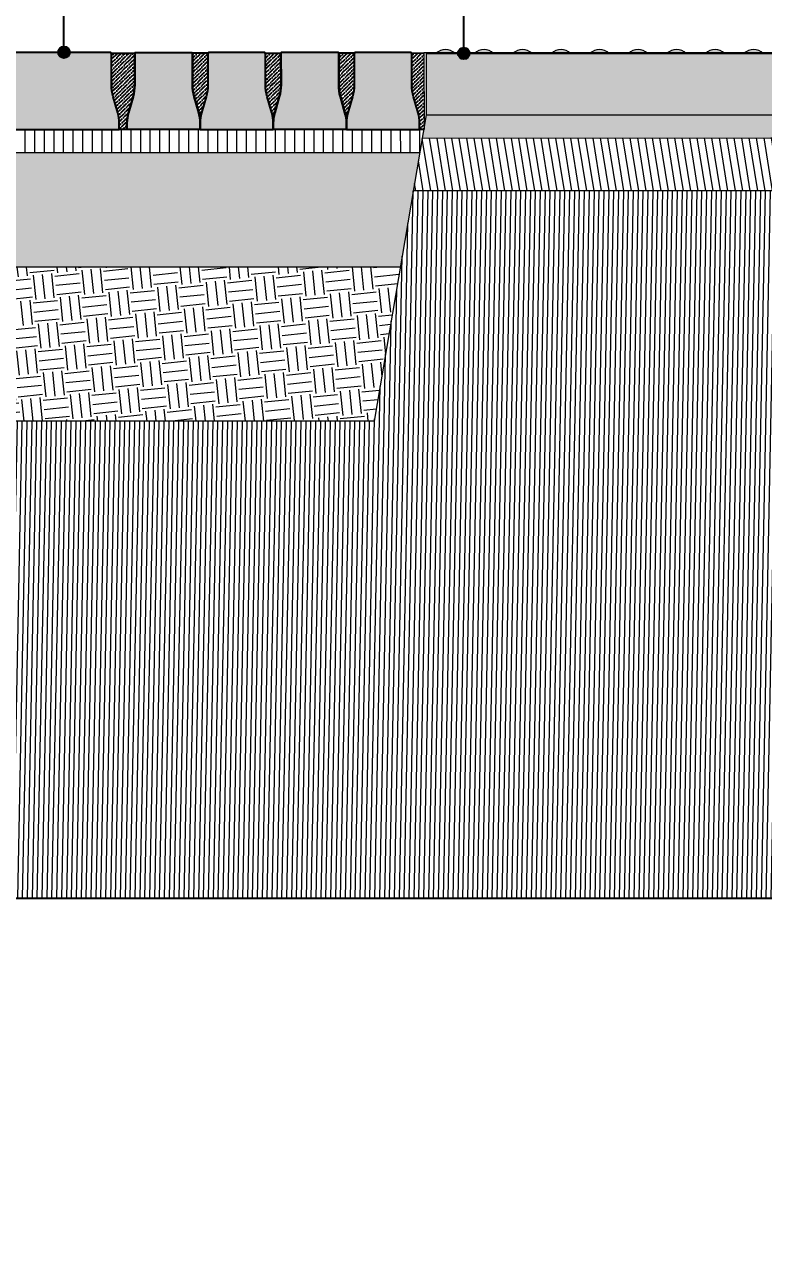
# Model space of a CAD drawing. Header units: metres. Extents: x -325 to 301, y -147 to 149.
# Drawn here: x 93.902 to 94.861, y 28.906 to 30.514 of the extents above; entities that cross this region are included whole.
import ezdxf

# ---------------------------------------------------------------- set-up
doc = ezdxf.new("R2010")
doc.units = ezdxf.units.M
doc.layers.get('Defpoints').update_dxf_attribs({"lineweight": 13})
for name, color, linetype, plot in [('-aux', 50, 'Continuous', False), ('-AUX-QAD', 5, 'Continuous', False), ('02-L-AUX', 2, 'Continuous', False)]:
    doc.layers.add(name, color=color, linetype=linetype, plot=plot)
for name, color, linetype, true_color in [('0-TX-1_25', 7, 'Continuous', 0x3f4f7f), ('3-TR-paviment fort', 7, 'Continuous', 0xd1d1d1), ('EIT_3 TR sorra', 7, 'Continuous', 0xd8ceb0)]:
    doc.layers.add(name, color=color, linetype=linetype, true_color=true_color)
for name, color, linetype, lineweight, true_color in [('03-TR-Paviment_05_Open Joint Precast Pavements', 7, 'Continuous', 5, 0xb3b3b3), ('3-TR sorra granitica', 7, 'Continuous', 0, 0xf2dac9), ('3-TR tot_u', 7, 'Continuous', 5, 0x787878)]:
    doc.layers.add(name, color=color, linetype=linetype, lineweight=lineweight, true_color=true_color)
for name, color, linetype, lineweight in [('1-CM', 7, 'Continuous', 0), ('3-TR Formigó', 252, 'Continuous', 0), ('3-TR Seleccionat', 44, 'Continuous', 0), ('3-TR Tot-u', 37, 'Continuous', 0)]:
    doc.layers.add(name, color=color, linetype=linetype, lineweight=lineweight)
doc.layers.add('1-L- kodolé', color=7, linetype='Continuous')
doc.styles.get("Standard").update_dxf_attribs({"font": 'arial.ttf'})
doc.dimstyles.new('ISO-25', dxfattribs={"dimtxt": 0.1, "dimasz": 0.1, "dimexe": 0.1, "dimexo": 0.1, "dimgap": 0.1, "dimtad": 1, "dimdec": 0, "dimlfac": 100, "dimzin": 9, "dimtxsty": 'Standard', "dimblk": 'OBLIQUE', "dimcen": 0.1, "dimadec": 0, "dimazin": 0, "dimtfac": 1, "dimtdec": 0, "dimtmove": 0, "dimatfit": 3, "dimldrblk": 'OBLIQUE', "dimfxl": 1, "dimarcsym": 0})

# ---------------------------------------------------------------- blocks, each defined once
blk = doc.blocks.new('POINT')
at = {"layer": '0-TX-1_25'}
h = blk.add_hatch(dxfattribs=at)
h.set_pattern_fill('ANGLE', color=256)
h.set_pattern_definition([(0, (-83.74681484067048, -12.72584030761209), (0, 6.985), [5.08, -1.905]), (90, (-83.74681484067048, -12.72584030761209), (-6.985, 4.277078946022131e-16), [5.08, -1.905])])
edge = h.paths.add_edge_path()
edge.add_arc((0, 0), 0.0075, 0, 360)
h = blk.add_hatch(color=256, dxfattribs=at)
h.dxf.hatch_style = 1
edge = h.paths.add_edge_path()
edge.add_arc((0, 0), 0.0075, 0, 360)
blk.add_circle((0, 0), 0.0075, dxfattribs=at)
blk = doc.blocks.new('_Oblique')
at = {"color": 0, "lineweight": -2}
blk.add_line((-0.499999999995058, -0.4999999998130015), (0.500000000028669, 0.500000000163238), dxfattribs=at)
blk = doc.blocks.new('*D1507')
at = {"layer": '0-TX-1_25', "color": 0, "lineweight": -2, "transparency": 16777216}
for p, q in [((125.070910250361, 30.37956520640337), (124.9762901443603, 30.37956520640337)), ((125.0012901443603, 30.37956520640337), (125.0012901443603, 30.22880486568642)), ((124.9012901443603, 30.22880486568642), (125.0262901443603, 30.22880486568642))]:
    blk.add_line(p, q, dxfattribs=at)
at = {"layer": 'Defpoints', "color": 0, "transparency": 16777216}
for p in [(125.095910250361, 30.37956520640337), (22.7212616783194, 30.2288048656864), (125.0012901443603, 30.22880486568642)]:
    blk.add_point(p, dxfattribs=at)
at = {"layer": '0-TX-1_25', "color": 0, "lineweight": -2, "transparency": 16777216, "xscale": 0.025, "yscale": 0.025, "zscale": 0.025}
for p, rotation in [((125.0012901443603, 30.37956520640337), 90), ((125.0012901443603, 30.22880486568642), 270)]:
    blk.add_blockref('_Oblique', p, dxfattribs=dict(at, rotation=rotation))
at = {"layer": '0-TX-1_25', "color": 0, "transparency": 16777216, "insert": (124.95842008979, 30.30418503604485), "char_height": 0.035, "attachment_point": 5, "rotation": 90}
blk.add_mtext('15', dxfattribs=at)
blk = doc.blocks.new('*U1805')
at = {"layer": '3-TR-paviment fort'}
blk.add_hatch(color=256, dxfattribs=at).paths.add_polyline_path([(0.02499999999999999, 0), (0.05, 0, 0.4000000000000008)])
blk.add_lwpolyline([(0.025, 0), (0.05, 0)])
blk.add_arc((0.03750000000000001, -0.01312499999999997), 0.01812499999999998, 46.39718102729632, 133.6028189727037)
blk = doc.blocks.new('*U1806')
at = {"color": 0, "linetype": 'ByBlock', "lineweight": -2, "transparency": 16777216}
for p in [(0, 0.0799999999999983), (0.05000000000000001, 0.0799999999999983), (0.1, 0.0799999999999983), (0.15, 0.0799999999999983), (0.2, 0.0799999999999983), (0.25, 0.0799999999999983), (0.3, 0.0799999999999983), (0.35, 0.0799999999999983), (0.4000000000000001, 0.0799999999999983), (0.45, 0.0799999999999983), (0.5, 0.0799999999999983), (0.55, 0.0799999999999983)]:
    blk.add_blockref('*U1805', p, dxfattribs=at)
blk = doc.blocks.new('Warning Surface 600x600x80')
at = {"layer": '3-TR-paviment fort'}
blk.add_hatch(color=256, dxfattribs=at).paths.add_polyline_path([(0, 0.0799999999999983), (0.5999999623043877, 0.08000015726119614), (0.6000000376956081, 0), (0.0002378696360452182, 0.0005940877276771062)])
blk.add_lwpolyline([(0, 0.0799999999999983), (0.5999999999999943, 0.0799999999999983)])
at = {"layer": '1-CM'}
blk.add_lwpolyline([(0.5999999999999943, 0.0799999999999983), (0, 0.0799999999999983), (0, 0), (0.5999999999999943, 0)], close=True, dxfattribs=at)
blk.add_blockref('*U1806', (-0.0125, 0))
blk = doc.blocks.new('*D3036')
at = {"layer": '0-TX-1_25', "color": 0, "lineweight": -2, "transparency": 16777216}
blk.add_arc((93.686982572089, 29.37997139703028), 2.725497804655105, 0, 20.09523119190281, dxfattribs=at)
at = {"layer": 'Defpoints', "color": 0, "transparency": 16777216}
for p in [(96.571084192371, 30.43513052640164), (95.52339299991152, 30.05182887062382), (96.39387581814803, 29.6978821354771), (92.96435196250593, 29.37997139703029), (99.96435196250593, 29.37997139703028)]:
    blk.add_point(p, dxfattribs=at)
at = {"layer": '0-TX-1_25', "color": 0, "lineweight": -2, "transparency": 16777216, "xscale": 0.025, "yscale": 0.025, "zscale": 0.025}
for p, rotation in [((96.24655984384441, 30.31640210620899), 110.0952311919028), ((96.4124803767441, 29.37997139703029), 270)]:
    blk.add_blockref('_Oblique', p, dxfattribs=dict(at, rotation=rotation))
at = {"layer": '0-TX-1_25', "color": 0, "transparency": 16777216, "insert": (96.41289225810812, 29.86295896173479), "char_height": 0.035, "attachment_point": 5, "rotation": 280.04761559595136}
blk.add_mtext('20°', dxfattribs=at)

msp = doc.modelspace()

# ---------------------------------------------------------------- hatches: boundary and pattern name
at = {"layer": '03-TR-Paviment_05_Open Joint Precast Pavements'}
h = msp.add_hatch(color=256, dxfattribs=at)
h.dxf.hatch_style = 1
edge = h.paths.add_edge_path()
edge.add_line((94.02488501316907, 30.37776671616395), (94.02488294042689, 30.38596249472249))
edge.add_arc((93.97646538390491, 30.38595024417261), 0.04841755807179229, 0.01449690649935594, 16.01351603289011)
edge.add_line((94.02300417835717, 30.39930691069408), (94.01705229064568, 30.42004514053173))
edge.add_arc((94.07197948219046, 30.43580928364097), 0.05714459361099092, 180.0144976407728, 196.0135167670539, ccw=False)
edge.add_line((94.0148348904088, 30.43579482425515), (94.01482448500467, 30.47692009720211))
edge.add_line((94.01482448500467, 30.47692009720211), (94.01402727989124, 30.47691989549546))
edge.add_line((94.01402727989124, 30.47691989549546), (94.0140270663255, 30.47776397127861))
edge.add_line((94.0140270663255, 30.47776397127861), (93.8144556234037, 30.47771347718896))
edge.add_line((93.8144556234037, 30.47771347718896), (93.81445583696981, 30.47686940000882))
edge.add_line((93.81445583696981, 30.47686940000882), (93.81365863138979, 30.47686920202734))
edge.add_line((93.81365863138979, 30.47686920202734), (93.81366903726018, 30.4357439267522))
edge.add_arc((93.75652444783458, 30.43572946426426), 0.05714459125573003, -15.984518374578215, 0.01450075170441778, ccw=False)
edge.add_line((93.81145960858743, 30.41999312343027), (93.80551821636449, 30.39925188019649))
edge.add_arc((93.85206375882167, 30.38591876631795), 0.048417553101446, 164.0154767828927, 180.0144959092791)
edge.add_line((93.80364620726982, 30.38590651661202), (93.80364828094321, 30.37771073851937))
edge.add_line((93.80364828094321, 30.37771073851937), (94.02488501316907, 30.37776671616395))
h = msp.add_hatch(color=256, dxfattribs=at)
h.dxf.hatch_style = 1
edge = h.paths.add_edge_path()
edge.add_line((94.0348850116945, 30.37776924493924), (94.03488293755466, 30.38596502629143))
edge.add_arc((94.08330049218668, 30.38597727812065), 0.04841755618215765, 164.015479294601, 180.0144984209942, ccw=False)
edge.add_line((94.03675494618341, 30.3993103908071), (94.04269633933882, 30.4200516293845))
edge.add_arc((93.98776118094003, 30.43578797495662), 0.05714459029746774, 344.0154764084589, 360.0144955347375)
edge.add_line((94.04490576940869, 30.43580243224111), (94.04489536400455, 30.47692770518806))
edge.add_line((94.04489536400455, 30.47692770518806), (94.04569257004907, 30.47692790782628))
edge.add_line((94.04569257004907, 30.47692790782628), (94.04569235555178, 30.47777198454052))
edge.add_line((94.04569235555178, 30.47777198454052), (94.11899014857977, 30.47779052921645))
edge.add_line((94.11899014857977, 30.47779052921645), (94.11899036028346, 30.47694645110452))
edge.add_line((94.11899036028346, 30.47694645110452), (94.11978756586163, 30.47694665653658))
edge.add_line((94.11978756586163, 30.47694665653658), (94.11979797080082, 30.43582138079556))
edge.add_arc((94.17694255761204, 30.43583584087853), 0.05714458864073634, 180.0144983410416, 196.0135174673256)
edge.add_line((94.12201537103732, 30.42007169846908), (94.12796725874952, 30.39933346583747))
edge.add_arc((94.08142846525428, 30.38597680451941), 0.04841755571648025, 0.014491300308407062, 16.013510426698872, ccw=False)
edge.add_line((94.12984601942215, 30.3859890503312), (94.12984809309552, 30.37779327223853))
edge.add_line((94.12984809309552, 30.37779327223853), (94.0348850116945, 30.37776924493924))
h = msp.add_hatch(color=256, dxfattribs=at)
h.dxf.hatch_style = 1
edge = h.paths.add_edge_path()
edge.add_line((94.22481119331599, 30.37774479245304), (94.22480911964215, 30.38594057240834))
edge.add_arc((94.17639156146326, 30.3859283220908), 0.04841755972863385, 0.0144966310675698, 16.01351575745845)
edge.add_line((94.22293035757228, 30.39928498884561), (94.21697847079238, 30.42002321775215))
edge.add_arc((94.2719056609138, 30.43578735897155), 0.05714459172152545, 180.0144962131547, 196.0135153394384, ccw=False)
edge.add_line((94.21476107102126, 30.43577290101007), (94.21475066468568, 30.47689817442242))
edge.add_line((94.21475066468568, 30.47689817442242), (94.21395346003791, 30.47689797271588))
edge.add_line((94.21395346003791, 30.47689797271588), (94.21395324600651, 30.47774204849891))
edge.add_line((94.21395324600651, 30.47774204849891), (94.14065545437549, 30.47772350382334))
edge.add_line((94.14065545437549, 30.47772350382334), (94.14065566794159, 30.47687942664322))
edge.add_line((94.14065566794159, 30.47687942664322), (94.13985846282745, 30.47687922773052))
edge.add_line((94.13985846282745, 30.47687922773052), (94.13986886776662, 30.4357539519895))
edge.add_arc((94.08272428450137, 30.43573949374798), 0.057144585094307, -15.984522630674007, 0.014496495605271775, ccw=False)
edge.add_line((94.13765943816207, 30.42000315052998), (94.13171804593917, 30.39926190729621))
edge.add_arc((94.17826359005322, 30.38592879318524), 0.04841755475826366, 164.0154770584039, 180.0144961847951)
edge.add_line((94.12984603684461, 30.38591654324607), (94.1298481114493, 30.37772076515365))
edge.add_line((94.1298481114493, 30.37772076515365), (94.22481119331599, 30.37774479245304))
h = msp.add_hatch(color=256, dxfattribs=at)
h.dxf.hatch_style = 1
edge = h.paths.add_edge_path()
edge.add_line((94.2248111613464, 30.37786924955347), (94.22480908720655, 30.38606503090566))
edge.add_arc((94.27322664183858, 30.38607728273487), 0.04841755618215765, 164.015479294601, 180.0144984209942, ccw=False)
edge.add_line((94.2266810958353, 30.39941039542133), (94.23262248899071, 30.42015163399873))
edge.add_arc((94.17768733059192, 30.43588797957085), 0.05714459029746774, 344.0154764084589, 360.0144955347375)
edge.add_line((94.23483191906058, 30.43590243685534), (94.23482151365644, 30.47702770980229))
edge.add_line((94.23482151365644, 30.47702770980229), (94.23561871970097, 30.47702791244051))
edge.add_line((94.23561871970097, 30.47702791244051), (94.23561850520367, 30.47787198915475))
edge.add_line((94.23561850520367, 30.47787198915475), (94.30891629823167, 30.47789053383067))
edge.add_line((94.30891629823167, 30.47789053383067), (94.30891650993536, 30.47704645571875))
edge.add_line((94.30891650993536, 30.47704645571875), (94.30971371551352, 30.47704666115081))
edge.add_line((94.30971371551352, 30.47704666115081), (94.30972412045271, 30.43592138540978))
edge.add_arc((94.36686870726393, 30.43593584549276), 0.05714458864073634, 180.0144983410416, 196.0135174673256)
edge.add_line((94.31194152068922, 30.42017170308331), (94.31789340840142, 30.3994334704517))
edge.add_arc((94.27135461490617, 30.38607680913363), 0.04841755571648025, 0.014491300308407062, 16.013510426698872, ccw=False)
edge.add_line((94.31977216907404, 30.38608905494543), (94.31977424274741, 30.37789327685276))
edge.add_line((94.31977424274741, 30.37789327685276), (94.2248111613464, 30.37786924955347))
h = msp.add_hatch(color=256, dxfattribs=at)
h.dxf.hatch_style = 1
edge = h.paths.add_edge_path()
edge.add_line((94.41473734296788, 30.37784479706727), (94.41473526929404, 30.38604057702257))
edge.add_arc((94.36631771111516, 30.38602832670503), 0.04841755972863385, 0.0144966310675698, 16.01351575745845)
edge.add_line((94.41285650722418, 30.39938499345984), (94.40690462044428, 30.42012322236637))
edge.add_arc((94.4618318105657, 30.43588736358578), 0.05714459172152545, 180.0144962131547, 196.0135153394384, ccw=False)
edge.add_line((94.40468722067315, 30.4358729056243), (94.40467681433758, 30.47699817903665))
edge.add_line((94.40467681433758, 30.47699817903665), (94.40387960968981, 30.4769979773301))
edge.add_line((94.40387960968981, 30.4769979773301), (94.40387939565841, 30.47784205311314))
edge.add_line((94.40387939565841, 30.47784205311314), (94.33058160402739, 30.47782350843757))
edge.add_line((94.33058160402739, 30.47782350843757), (94.33058181759348, 30.47697943125745))
edge.add_line((94.33058181759348, 30.47697943125745), (94.32978461247934, 30.47697923234475))
edge.add_line((94.32978461247934, 30.47697923234475), (94.32979501741852, 30.43585395660373))
edge.add_arc((94.27265043415326, 30.43583949836221), 0.057144585094307, -15.984522630674007, 0.014496495605271775, ccw=False)
edge.add_line((94.32758558781397, 30.42010315514421), (94.32164419559106, 30.39936191191044))
edge.add_arc((94.36818973970512, 30.38602879779947), 0.04841755475826366, 164.0154770584039, 180.0144961847951)
edge.add_line((94.31977218649651, 30.3860165478603), (94.3197742611012, 30.37782076976788))
edge.add_line((94.3197742611012, 30.37782076976788), (94.41473734296788, 30.37784479706727))
at = {"layer": '3-TR Formigó'}
h = msp.add_hatch(dxfattribs=at)
h.set_pattern_fill('ANSI31', color=256, scale=0.003, angle=234.1752438963392)
h.set_pattern_definition([(279.1752438963392, (-114.3901175058581, -13.68002928988496), (0.009403130041245794, 0.001518805592372136), [])])
h.paths.add_polyline_path([(94.40663267981647, 30.2981051626181), (95.32318781404221, 30.29810516261811), (95.3231279233623, 30.36712791071724), (94.41826558142486, 30.36653061320846)])
at = {"layer": '3-TR Seleccionat'}
h = msp.add_hatch(dxfattribs=at)
h.set_pattern_fill('ANSI31', color=256, scale=0.002, angle=223.8682194563586, style=0)
h.set_pattern_definition([(268.8682194563586, (428230.5282799131, -659391.7359692957), (-0.006348761178338337, 0.0001254252782496586), [])])
h.paths.add_polyline_path([(96.65336579299843, 30.43513052640164), (96.571084192371, 30.43513052640164), (95.5233929999115, 30.05182887062383), (95.52339299991151, 29.49810516261811), (95.02339299991151, 29.49810516261811), (95.02339299991151, 30.2981051626181), (94.40663267981645, 30.2981051626181), (94.35578300736235, 29.99900422742824), (92.96689562414676, 29.99900422742826), (92.96689562414676, 29.37997139703029), (99.96435196250593, 29.37997139703029), (99.96435196250593, 30.44766734267815), (97.15336579299843, 30.44766734267815), (97.15336579299841, 29.94835322322333), (96.65336579299843, 29.94835322322333)])
at = {"layer": '3-TR sorra granitica'}
h = msp.add_hatch(dxfattribs=at)
h.set_pattern_fill('LINE', color=256, scale=0.09999999999999998, angle=54.36802460532453, style=0)
h.set_pattern_definition([(90.01449684407234, (119.3874954726369, 238.5398391274043), (-0.0124999995998879, -3.162720719002675e-06), [])])
h.paths.add_polyline_path([(95.31839200184294, 30.37783288408459), (95.31781452909647, 30.34860244022584), (95.3202989818271, 30.34860327391732), (95.32027882044419, 30.37783278959331)])
h.paths.add_polyline_path([(94.41510016101297, 30.34791141352071), (94.42019127038516, 30.37785763541131), (92.96718928777565, 30.37789765978228), (92.96660196051782, 30.34816840148975)])
at = {"layer": '3-TR Tot-u'}
h = msp.add_hatch(dxfattribs=at)
h.set_pattern_fill('EARTH', color=256, scale=0.005, angle=-84.07414778341365)
h.set_pattern_definition([(275.9258522165863, (31.5006459925266, -49.38786390480799), (0.03485825126725671, -0.02830242601949161), [0.03175, -0.03175]), (275.9258522165863, (31.51248861951787, -49.38663468757404), (0.03485825126725671, -0.02830242601949161), [0.03175, -0.03175]), (275.9258522165863, (31.52433124650913, -49.38540547034008), (0.03485825126725671, -0.02830242601949161), [0.03175, -0.03175]), (5.925852216586344, (31.52868852791754, -49.38894327359252), (0.02830242601949161, 0.03485825126725671), [0.03174999999999996, -0.03174999999999996]), (5.925852216586344, (31.52991774515149, -49.40078590058378), (0.02830242601949161, 0.03485825126725671), [0.03174999999999996, -0.03174999999999996]), (5.925852216586344, (31.53114696238545, -49.41262852757504), (0.02830242601949161, 0.03485825126725671), [0.03174999999999996, -0.03174999999999996])])
h.paths.add_polyline_path([(94.35584191452142, 29.99935072300045), (94.38984248046012, 30.19934416599511), (92.96435196250593, 30.19900422742826), (92.96435196250593, 29.99900422742826)])
at = {"layer": '3-TR tot_u'}
h = msp.add_hatch(dxfattribs=at)
h.set_pattern_fill('AR-CONC', color=256, scale=9e-05, angle=90.26641431039367)
h.set_pattern_definition([(140.2664143103937, (0, 0), (0.001358261347982061, 0.01640311316296629), [0.0017145, -0.0188595]), (85.26641431039367, (0, 0), (-0.01718018148039424, -0.003251827319955159), [0.0013716, -0.0150876525753]), (190.7178590103937, (0.0001131881395277435, 0.001366921707972907), (-0.01582191943130427, 0.01315128580300938), [0.001457100792, -0.016028122014]), (136.4506143103937, (-0.004571950575159428, -2.125884049935902e-05), (0.003670327151181657, 0.02441444385953116), [0.00257175, -0.02828925]), (186.9019719203937, (-0.004266092430295756, 0.002013276329687323), (-0.02236745963156911, 0.02126259792724011), [0.0021856520826, -0.0240422047344]), (81.45056548039366, (-0.004571950575159428, -2.125884049935902e-05), (-0.02236745963047776, 0.02126259792845786), [0.0020573970363, -0.0226313758728]), (111.2664143103937, (-0.003439592351619251, 0.002270031157205195), (0.009140320580882877, 0.01368794375791834), [0.0017145, -0.0188595]), (56.2664143103937, (-0.003439592351619251, 0.002270031157205195), (-0.01660260073058194, 0.005485043237329697), [0.0013716, -0.0150876]), (161.7178593103937, (-0.002677898965279807, 0.003410693136534609), (-0.007462280235117282, 0.01917298696442482), [0.001457100792, -0.01602809438399999]), (127.7664143103937, (0, 0), (-0.007611163754578943, 0.0002425866008496274), [0, -0.01490472, 0, -0.0153162, 0, -0.01514475]), (97.76641431039367, (0, 0), (-0.009044117031634472, 0.005971780936707849), [0, -0.00873252, 0, -0.01456182, 0, -0.005772150000000001]), (57.76641431039366, (2.370360715678531e-05, -0.005097724891302762), (0.0004588392826058817, 0.01220541901602734), [0, -0.005715, 0, -0.0178308, 0, -0.0236601]), (47.76641431039366, (3.433302740646482e-05, -0.007383700178882477), (-0.002350348719380294, 0.0133208416991804), [0, -0.0074295, 0, -0.01184148, 0, -0.0168021])])
h.paths.add_polyline_path([(95.3231279233623, 30.36712791071724), (95.3231279233623, 30.39712791071724), (94.42336640595305, 30.39653398025076), (94.41826558142486, 30.36653061320846)])
h = msp.add_hatch(dxfattribs=at)
h.set_pattern_fill('AR-CONC', color=256, scale=0.0002499999999999997, angle=92.9928143935928)
h.set_pattern_definition([(142.9928143935928, (31.5006459925266, -49.38786390480799), (0.00160133854976033, 0.04569209416202706), [0.004762499999999995, -0.05238749999999995]), (87.99281439359284, (31.5006459925266, -49.38786390480799), (-0.04723904418761809, -0.01129264178091974), [0.003809999999999996, -0.04191014604249996]), (193.4442590935928, (31.50077943713624, -49.38405624251265), (-0.04563770368725484, 0.03439945236275431), [0.004047502199999991, -0.04452256114999991]), (139.1770143935928, (31.48796331417746, -49.38852698089122), (0.00695793884922797, 0.0682260934048176), [0.007143749999999992, -0.07858124999999991]), (189.6283720035927, (31.4885431358543, -49.38284147847593), (-0.06487092434638955, 0.05604051034146583), [0.006071255784999993, -0.06678390203999993]), (84.17696556359282, (31.48796331417746, -49.38852698089122), (-0.06487092434352237, 0.05604051034498883), [0.005714991767499994, -0.06286493297999993]), (113.9928143935928, (31.49080244572313, -49.38201987269584), (0.02355245547627941, 0.03918673552424966), [0.004762499999999994, -0.05238749999999994]), (58.99281439359278, (31.49080244572313, -49.38201987269584), (-0.04679086962607495, 0.01302528763197387), [0.003809999999999996, -0.04190999999999995]), (164.4442593935928, (31.49276515035898, -49.37875431140292), (-0.02323841438272714, 0.05221202305941412), [0.004047502199999996, -0.04452248439999995]), (130.4928143935928, (31.5006459925266, -49.38786390480799), (-0.02115024290892982, -0.0003325720948346777), [0, -0.04140199999999996, 0, -0.04254499999999996, 0, -0.04206874999999995]), (100.4928143935928, (31.5006459925266, -49.38786390480799), (-0.02588315998721204, 0.01537450676871891), [0, -0.02425699999999997, 0, -0.04044949999999996, 0, -0.01603374999999999]), (60.4928143935928, (31.5013853223594, -49.40200509116729), (-0.0003395878614522781, 0.03392619092123889), [0, -0.01587499999999998, 0, -0.04952999999999995, 0, -0.06572249999999992]), (50.49281439359279, (31.50171686040101, -49.40834643034186), (-0.008281435526141462, 0.03664990282591291), [0, -0.02063749999999996, 0, -0.03289299999999992, 0, -0.04667249999999991])])
h.paths.add_polyline_path([(95.32344725426613, 30.19900422742825), (95.32337995254746, 30.3475521223119), (95.3177936831321, 30.34754726178634), (95.31969088110975, 30.34754692817179), (95.32042446623969, 30.19900422742826)])
h.paths.add_polyline_path([(94.3897846880471, 30.19900422742826), (94.41511758420609, 30.34801389782599), (94.04278487370856, 30.34777146689727), (92.96435196250593, 30.34776685892068), (92.96435196250593, 30.19900422742826)])
at = {"layer": 'EIT_3 TR sorra'}
h = msp.add_hatch(dxfattribs=at)
h.set_pattern_fill('ANSI36', color=256, scale=0.00107500000000001, angle=-0.5529574564757708, style=0, double=1)
h.set_pattern_definition([(44.44704254352422, (64.88040126517986, -39.8464699329804), (0.001874050511207277, 0.006619192748027979), [0.008532812500000066, -0.001706562500000014, 0, -0.001706562500000014])])
edge = h.paths.add_edge_path()
edge.add_line((94.03488501444184, 30.37776574828922), (94.02488501684809, 30.37776321811718))
edge.add_line((94.02488501684809, 30.37776321811718), (94.02488294177776, 30.38595899620947))
edge.add_arc((93.97646538903335, 30.3859467485082), 0.04841755429349971, 0.01449353667030498, 16.01351266278281)
edge.add_line((94.02300418063956, 30.39930341124999), (94.0170522933927, 30.42004164527869))
edge.add_arc((94.07197947877732, 30.43580578414153), 0.05714458651844765, 180.0144952522729, 196.0135143784944, ccw=False)
edge.add_line((94.01483489408761, 30.43579132713971), (94.01482448779852, 30.47692009766848))
edge.add_line((94.01482448779852, 30.47692009766848), (94.0448953658672, 30.47692770518853))
edge.add_line((94.0448953658672, 30.47692770518853), (94.04490577075919, 30.43579893512508))
edge.add_arc((93.98776118110044, 30.4357844742939), 0.05714459148845402, -15.984520035806725, 0.014499090503704792, ccw=False)
edge.add_line((94.04269634162075, 30.42004813180304), (94.03675494986312, 30.39930688996637))
edge.add_arc((94.08330048569354, 30.3859737770175), 0.04841754647488777, 164.0154756810191, 180.0144948072317)
edge.add_line((94.03488294076801, 30.38596152824454), (94.03488501444184, 30.37776574828922))
edge.add_line((94.03488501444184, 30.37776574828922), (94.02488501684809, 30.37776321811718))
h = msp.add_hatch(dxfattribs=at)
h.set_pattern_fill('ANSI36', color=256, scale=0.00107500000000001, angle=-0.5529574564757708, style=0, double=1)
h.set_pattern_definition([(44.44704254352422, (65.36416309259995, -39.84626869666864), (0.001874050511207277, 0.006619192748027979), [0.008532812500000066, -0.001706562500000014, 0, -0.001706562500000014])])
edge = h.paths.add_edge_path()
edge.add_line((94.12984807403366, 30.3778686104025), (94.12984599942897, 30.38606438849496))
edge.add_arc((94.08142844857393, 30.38605214221819), 0.04841755240376368, 0.01449185153293792, 16.01351097764491)
edge.add_line((94.12796723875657, 30.3994088030699), (94.12201535197559, 30.42014703616741))
edge.add_arc((94.17694254044038, 30.43591117715349), 0.05714459006481104, 180.0144964465657, 196.0135155727849, ccw=False)
edge.add_line((94.1197979522046, 30.43589671895963), (94.11978754638142, 30.47702548855719))
edge.add_line((94.11978754638142, 30.47702548855719), (94.1398584254596, 30.47703056497352))
edge.add_line((94.1398584254596, 30.47703056497352), (94.13986882941978, 30.43590179677247))
edge.add_arc((94.08272423810428, 30.435887335708), 0.05714459314527129, -15.984519802319426, 0.01449932399299314, ccw=False)
edge.add_line((94.13765940028148, 30.42015099298476), (94.13171800759278, 30.39940975021653))
edge.add_arc((94.17826354199872, 30.38607663915684), 0.0484175445852467, 164.0154773659656, 180.0144964921807)
edge.add_line((94.12984599896319, 30.38606438896049), (94.1298480735681, 30.37786860993673))
h = msp.add_hatch(dxfattribs=at)
h.set_pattern_fill('ANSI36', color=256, scale=0.00107500000000001, angle=-0.5529574564757708, style=0, double=1)
h.set_pattern_definition([(44.44704254352422, (65.45912621416362, -39.84639600987127), (0.001874050511207277, 0.006619192748027979), [0.008532812500000066, -0.001706562500000014, 0, -0.001706562500000014])])
edge = h.paths.add_edge_path()
edge.add_line((94.22481119559733, 30.37774129719988), (94.22480912099263, 30.38593707529233))
edge.add_arc((94.17639157013758, 30.38592482901556), 0.0484175524037779, 0.01449185153293366, 16.01351097764027)
edge.add_line((94.22293036032023, 30.39928148986728), (94.21697847353926, 30.42001972296478))
edge.add_arc((94.27190566200404, 30.43578386395086), 0.05714459006481104, 180.0144964465657, 196.0135155727849, ccw=False)
edge.add_line((94.21476107376827, 30.435769405757), (94.21475066794508, 30.47689817535456))
edge.add_line((94.21475066794508, 30.47689817535456), (94.23482154702326, 30.47690325177089))
edge.add_line((94.23482154702326, 30.47690325177089), (94.23483195098345, 30.43577448356984))
edge.add_arc((94.17768735966794, 30.43576002250537), 0.05714459314527129, -15.984519802319426, 0.01449932399299314, ccw=False)
edge.add_line((94.23262252184514, 30.42002367978213), (94.22668112915645, 30.39928243701391))
edge.add_arc((94.27322666356238, 30.38594932595421), 0.0484175445852467, 164.0154773659656, 180.0144964921807)
edge.add_line((94.22480912052686, 30.38593707575787), (94.22481119513176, 30.3777412967341))
h = msp.add_hatch(dxfattribs=at)
h.set_pattern_fill('ANSI36', color=256, scale=0.00107500000000001, angle=-0.5529574564757708, style=0, double=1)
h.set_pattern_definition([(44.44704254352422, (65.55408924225185, -39.84616869205442), (0.001874050511207277, 0.006619192748027979), [0.008532812500000065, -0.001706562500000014, 0, -0.001706562500000014])])
edge = h.paths.add_edge_path()
edge.add_line((94.31977422368556, 30.37796861501673), (94.31977214908086, 30.38616439310919))
edge.add_arc((94.27135459822583, 30.38615214683242), 0.04841755240376368, 0.01449185153293792, 16.01351097764491)
edge.add_line((94.31789338840846, 30.39950880768413), (94.31194150162749, 30.42024704078164))
edge.add_arc((94.36686869009228, 30.43601118176771), 0.05714459006481104, 180.0144964465657, 196.0135155727849, ccw=False)
edge.add_line((94.3097241018565, 30.43599672357385), (94.30971369603331, 30.47712549317142))
edge.add_line((94.30971369603331, 30.47712549317142), (94.32978457511149, 30.47713056958775))
edge.add_line((94.32978457511149, 30.47713056958775), (94.32979497907168, 30.4360018013867))
edge.add_arc((94.27265038775617, 30.43598734032222), 0.05714459314527129, -15.984519802319426, 0.01449932399299314, ccw=False)
edge.add_line((94.32758554993337, 30.42025099759899), (94.32164415724468, 30.39950975483076))
edge.add_arc((94.36818969165061, 30.38617664377107), 0.0484175445852467, 164.0154773659656, 180.0144964921807)
edge.add_line((94.31977214861509, 30.38616439357472), (94.31977422322, 30.37796861455096))
h = msp.add_hatch(dxfattribs=at)
h.set_pattern_fill('ANSI36', color=256, scale=0.00107500000000001, angle=-0.5529574564757708, style=0, double=1)
h.set_pattern_definition([(44.44704254352422, (65.27025359129965, -39.84638835403031), (0.001874050511207277, 0.006619192748027979), [0.008532812500000065, -0.001706562500000014, 0, -0.001706562500000014])])
edge = h.paths.add_edge_path()
edge.add_line((94.42030161153731, 30.37785987047305), (94.41473734296788, 30.37784479706727))
edge.add_line((94.41473734296788, 30.37784479706727), (94.41473526789756, 30.38604057515956))
edge.add_arc((94.36631771515314, 30.38602832745829), 0.04841755429349971, 0.01449353667030498, 16.01351266278281)
edge.add_line((94.41285650675935, 30.39938499020008), (94.40690461951249, 30.42012322422878))
edge.add_arc((94.4618318048971, 30.43588736309162), 0.05714458651843302, 180.0144952522694, 196.0135143784949, ccw=False)
edge.add_line((94.4046872202074, 30.4358729060898), (94.40467681391831, 30.47700167661857))
edge.add_line((94.40467681391831, 30.47700167661857), (94.42030161153731, 30.47700562947824))
edge.add_line((94.42030161153731, 30.47700562947824), (94.42030161153731, 30.43588051407517))
edge.add_line((94.42030161153731, 30.43588051407517), (94.42030161153731, 30.42012971075313))
edge.add_line((94.42030161153731, 30.42012971075313), (94.42030161153731, 30.39938846891646))
edge.add_line((94.42030161153731, 30.39938846891646), (94.42030161153731, 30.38604310719463))
edge.add_line((94.42030161153731, 30.38604310719463), (94.42030161153731, 30.37785987047305))
edge.add_line((94.42030161153731, 30.37785987047305), (94.41473734296788, 30.37784479706727))

# ---------------------------------------------------------------- linework, layer by layer
at = {"layer": '-aux'}
for points in [[(94.03488501444184, 30.37776574828922), (94.02488501684809, 30.37776321811718), (94.02488294177776, 30.38595899620947, 0.06992251114754273), (94.02300418063956, 30.39930341124999), (94.0170522933927, 30.42004164527869, -0.06992251114800961), (94.01483489408761, 30.43579132713971), (94.01482448779852, 30.47692009766848), (94.0448953658672, 30.47692770518853), (94.04490577075919, 30.43579893512508, -0.0699225111484148), (94.04269634162075, 30.42004813180304), (94.03675494986312, 30.39930688996637, 0.06992251114798485), (94.03488294076801, 30.38596152824454), (94.03488501444184, 30.37776574828922), (94.02488501684809, 30.37776321811718)], [(94.1298480735681, 30.37786860993673), (94.12984807403366, 30.3778686104025), (94.12984599942897, 30.38606438849496, 0.06992251114754273), (94.12796723875657, 30.3994088030699), (94.12201535197559, 30.42014703616741, -0.06992251114800961), (94.1197979522046, 30.43589671895963), (94.11978754638142, 30.47702548855719), (94.1398584254596, 30.47703056497352), (94.13986882941978, 30.43590179677247, -0.0699225111484148), (94.13765940028148, 30.42015099298476), (94.13171800759278, 30.39940975021653, 0.06992251114798485), (94.12984599896319, 30.38606438896049), (94.1298480735681, 30.37786860993673), (94.12984807403366, 30.3778686104025)], [(94.22481119513176, 30.3777412967341), (94.22481119559733, 30.37774129719988), (94.22480912099263, 30.38593707529233, 0.06992251114754273), (94.22293036032023, 30.39928148986728), (94.21697847353926, 30.42001972296478, -0.06992251114800961), (94.21476107376827, 30.435769405757), (94.21475066794508, 30.47689817535456), (94.23482154702326, 30.47690325177089), (94.23483195098345, 30.43577448356984, -0.0699225111484148), (94.23262252184514, 30.42002367978213), (94.22668112915645, 30.39928243701391, 0.06992251114798485), (94.22480912052686, 30.38593707575787), (94.22481119513176, 30.3777412967341), (94.22481119559733, 30.37774129719988)], [(94.31977422322, 30.37796861455096), (94.31977422368556, 30.37796861501673), (94.31977214908086, 30.38616439310919, 0.06992251114754273), (94.31789338840846, 30.39950880768413), (94.31194150162749, 30.42024704078164, -0.06992251114800961), (94.3097241018565, 30.43599672357385), (94.30971369603331, 30.47712549317142), (94.32978457511149, 30.47713056958775), (94.32979497907168, 30.4360018013867, -0.0699225111484148), (94.32758554993337, 30.42025099759899), (94.32164415724468, 30.39950975483076, 0.06992251114798485), (94.31977214861509, 30.38616439357472), (94.31977422322, 30.37796861455096), (94.31977422368556, 30.37796861501673)], [(94.42030161153731, 30.37785987047305), (94.41473734296788, 30.37784479706727), (94.41473526789756, 30.38604057515956, 0.06992251114754273), (94.41285650675935, 30.39938499020008), (94.40690461951249, 30.42012322422878, -0.06992251114800961), (94.4046872202074, 30.4358729060898), (94.40467681391831, 30.47700167661857), (94.42030161153731, 30.47700562947824)]]:
    msp.add_lwpolyline(points, format="xyb", dxfattribs=at)
at = {"layer": '-AUX-QAD'}
for radius in [3.835324276149322, 3.624342680115817]:
    msp.add_circle((96.38614627399534, 30.98991569973532), radius, dxfattribs=at)
at = {"layer": '0-TX-1_25'}
for points in [[(94.47210750495891, 30.47653398025076), (94.47210750495891, 31.24444515928963)], [(93.95307196168031, 30.47788768460056), (93.95307196168031, 31.16229620993101)]]:
    msp.add_lwpolyline(points, dxfattribs=at)
at = {"layer": '02-L-AUX'}
msp.add_lwpolyline([(92.96435196250593, 29.37997139703029), (99.96435196250593, 29.37997139703029)], dxfattribs=at)
at = {"layer": '1-CM'}
for p, q in [((92.96689562414676, 30.34779421715131), (94.41508023664527, 30.34779421715131)), ((94.38978468804706, 30.19900422742826), (92.96435196250593, 30.19900422742826)), ((94.35578300736235, 29.99900422742824), (92.96435196250593, 29.99900422742824))]:
    msp.add_line(p, q, dxfattribs=at)
for points in [[(95.32336579299836, 30.47718907481496), (94.42030161153731, 30.47718907481496), (94.42057068884661, 30.37786059939391)], [(94.42336640595305, 30.39653398025076), (94.35578300736235, 29.99900422742824)], [(94.42019165092691, 30.37785987378183), (94.02689562414679, 30.37787170830641), (94.02689562414679, 30.37787170830641), (94.02689562414679, 30.37787170830641)], [(94.41826558142486, 30.36653061320846), (95.3231279233623, 30.36712791071724)], [(92.96435196250593, 30.34777143034882), (94.41507636269736, 30.34777143034882)], [(95.02339299991151, 30.2981051626181), (94.40663267981645, 30.2981051626181)]]:
    msp.add_lwpolyline(points, dxfattribs=at)
at = {"layer": '1-L- kodolé'}
for points in [[(94.02488501316907, 30.37776671616395), (94.02488294042689, 30.38596249472249, 0.06992251114875708), (94.02300417835717, 30.39930691069408), (94.01705229064568, 30.42004514053173, -0.0699225111482901), (94.0148348904088, 30.43579482425515), (94.01482448500467, 30.47692009720211), (94.01402727989124, 30.47691989549546), (94.0140270663255, 30.47776397127861), (93.8144556234037, 30.47771347718896), (93.81445583696981, 30.47686940000882), (93.81365863138979, 30.47686920202734), (93.81366903726018, 30.4357439267522, -0.0699225111482901), (93.81145960858743, 30.41999312343027), (93.80551821636449, 30.39925188019649, 0.06992251114875708), (93.80364620726982, 30.38590651661202), (93.80364828094321, 30.37771073851937)], [(94.0348850116945, 30.37776924493924), (94.03488293755466, 30.38596502629143, -0.06992251114875708), (94.03675494618341, 30.3993103908071), (94.04269633933882, 30.4200516293845, 0.0699225111482901), (94.04490576940869, 30.43580243224111), (94.04489536400455, 30.47692770518806), (94.04569257004907, 30.47692790782628), (94.04569235555178, 30.47777198454052), (94.11899014857977, 30.47779052921645), (94.11899036028346, 30.47694645110452), (94.11978756586163, 30.47694665653658), (94.11979797080082, 30.43582138079556, 0.0699225111482901), (94.12201537103732, 30.42007169846908), (94.12796725874952, 30.39933346583747, -0.06992251114875708), (94.12984601942215, 30.3859890503312), (94.12984809309552, 30.37779327223853)], [(94.22481119331599, 30.37774479245304), (94.22480911964215, 30.38594057240834, 0.06992251114875708), (94.22293035757228, 30.39928498884561), (94.21697847079238, 30.42002321775215, -0.0699225111482901), (94.21476107102126, 30.43577290101007), (94.21475066468568, 30.47689817442242), (94.21395346003791, 30.47689797271588), (94.21395324600651, 30.47774204849891), (94.14065545437549, 30.47772350382334), (94.14065566794159, 30.47687942664322), (94.13985846282745, 30.47687922773052), (94.13986886776662, 30.4357539519895, -0.0699225111482901), (94.13765943816207, 30.42000315052998), (94.13171804593917, 30.39926190729621, 0.06992251114875708), (94.12984603684461, 30.38591654324607), (94.1298481114493, 30.37772076515365)], [(94.2248111613464, 30.37786924955347), (94.22480908720655, 30.38606503090566, -0.06992251114875708), (94.2266810958353, 30.39941039542133), (94.23262248899071, 30.42015163399873, 0.0699225111482901), (94.23483191906058, 30.43590243685534), (94.23482151365644, 30.47702770980229), (94.23561871970097, 30.47702791244051), (94.23561850520367, 30.47787198915475), (94.30891629823167, 30.47789053383067), (94.30891650993536, 30.47704645571875), (94.30971371551352, 30.47704666115081), (94.30972412045271, 30.43592138540978, 0.0699225111482901), (94.31194152068922, 30.42017170308331), (94.31789340840142, 30.3994334704517, -0.06992251114875708), (94.31977216907404, 30.38608905494543), (94.31977424274741, 30.37789327685276)], [(94.41473734296788, 30.37784479706727), (94.41473526929404, 30.38604057702257, 0.06992251114875708), (94.41285650722418, 30.39938499345984), (94.40690462044428, 30.42012322236637, -0.0699225111482901), (94.40468722067315, 30.4358729056243), (94.40467681433758, 30.47699817903665), (94.40387960968981, 30.4769979773301), (94.40387939565841, 30.47784205311314), (94.33058160402739, 30.47782350843757), (94.33058181759348, 30.47697943125745), (94.32978461247934, 30.47697923234475), (94.32979501741852, 30.43585395660373, -0.0699225111482901), (94.32758558781397, 30.42010315514421), (94.32164419559106, 30.39936191191044, 0.06992251114875708), (94.31977218649651, 30.3860165478603), (94.3197742611012, 30.37782076976788)]]:
    msp.add_lwpolyline(points, format="xyb", close=True, dxfattribs=at)

# ---------------------------------------------------------------- block references
at = {"layer": '0-TX-1_25', "rotation": 358.8682194563586}
msp.add_blockref('POINT', (93.95307196168031, 30.47788768460056), dxfattribs=at)
at = {"layer": '0-TX-1_25'}
msp.add_blockref('POINT', (94.47210750495891, 30.47653398025076), dxfattribs=at)
at = {"layer": '1-CM'}
msp.add_blockref('Warning Surface 600x600x80', (94.42336640595305, 30.39653398025076), dxfattribs=at)

# ---------------------------------------------------------------- dimensions: what is measured, and where the dimension line sits
at = {"layer": '0-TX-1_25'}
dim = msp.add_angular_dim_2l(base=(96.39387581814803, 29.6978821354771), line1=((92.96435196250593, 29.37997139703029), (99.96435196250593, 29.37997139703029)), line2=((95.52339299991151, 30.05182887062382), (96.571084192371, 30.43513052640164)), dimstyle='ISO-25', override={"dimtxt": 0.035, "dimasz": 0.025, "dimexe": 0.025, "dimexo": 0.025, "dimgap": 0.025, "dimblk1": 'Oblique', "dimblk2": 'Oblique', "dimsah": 1, "dimfxl": 0.1, "dimfxlon": 1, "dimarcsym": 1}, dxfattribs=at)
dim.commit()
dim.dimension.update_dxf_attribs({"geometry": '*D3036', "text_midpoint": (96.41289225810813, 29.86295896173479)})
dim = msp.add_linear_dim(base=(125.0012901443603, 30.22880486568642), p1=(125.095910250361, 30.37956520640336), p2=(22.72126167831939, 30.22880486568639), angle=90, dimstyle='ISO-25', override={"dimtxt": 0.035, "dimasz": 0.025, "dimexe": 0.025, "dimexo": 0.025, "dimgap": 0.025, "dimblk1": 'Oblique', "dimblk2": 'Oblique', "dimsah": 1, "dimfxl": 0.1, "dimfxlon": 1, "dimarcsym": 1}, dxfattribs=at)
dim.commit()
dim.dimension.update_dxf_attribs({"geometry": '*D1507', "text_midpoint": (124.95842008979, 30.30418503604485)})

doc.saveas('drawing.dxf')
